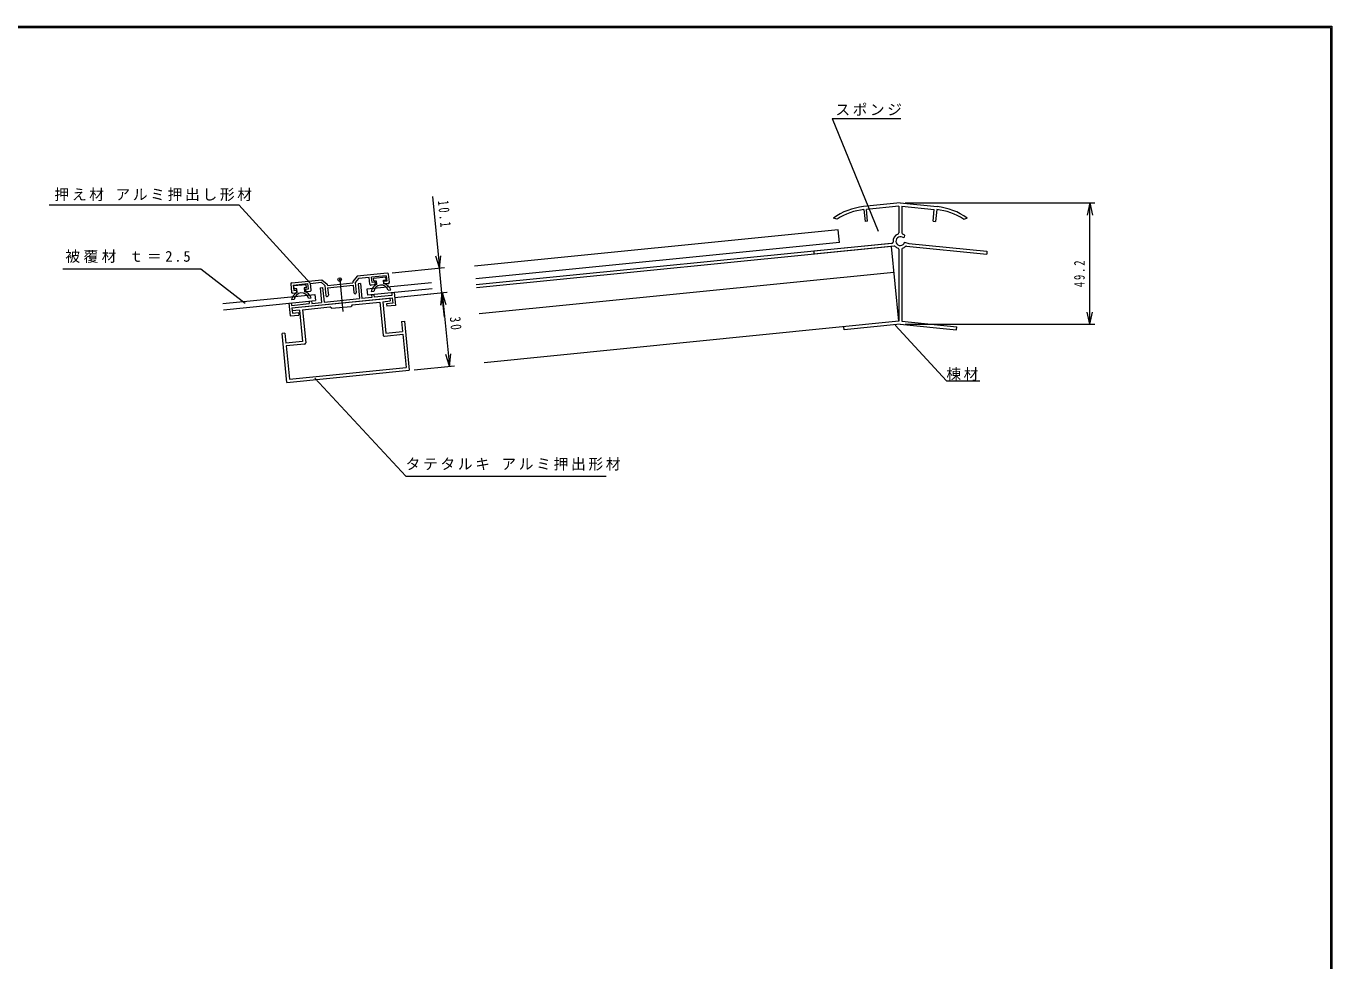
# Model space of a CAD drawing. Units: millimetres, scale not verified. Extents: x -560 to 560, y -380 to 380.
# Drawn here: x 29 to 560, y 0 to 380 of the extents above; entities that cross this region are included whole.
import ezdxf

# ---------------------------------------------------------------- set-up
doc = ezdxf.new("R2010")
doc.units = ezdxf.units.MM
doc.header["$LTSCALE"] = 3
doc.header["$PDMODE"] = 32
doc.header["$PDSIZE"] = 1.5
doc.layers.add('0-0_0', color=3, linetype='Continuous', lineweight=18)
doc.styles.add('ＭＳ ゴシック', font='')
doc.styles.get('ＭＳ ゴシック').set_extended_font_data('MS Gothic')

# ---------------------------------------------------------------- blocks, each defined once
blk = doc.blocks.new('CADWIN-G1')
at = {"layer": '0-0_0'}
for p, q in [((137.194, 265.479), (176.995, 269.459)), ((137.194, 265.479), (137.313, 264.285)), ((141.492, 264.703), (152.637, 265.817)), ((153.294, 265.28), (152.637, 265.817)), ((153.294, 265.28), (161.254, 266.076)), ((161.791, 266.733), (161.254, 266.076)), ((161.791, 266.733), (172.936, 267.847)), ((172.936, 267.847), (174.279, 254.414)), ((174.13, 267.966), (177.115, 268.265)), ((176.995, 269.459), (177.115, 268.265)), ((140.298, 264.584), (137.313, 264.285)), ((141.492, 264.703), (142.836, 251.27)), ((134.408, 255.151), (133.214, 255.031)), ((135.204, 235.131), (133.214, 255.031)), ((134.408, 255.151), (134.806, 251.171)), ((181.772, 259.887), (182.966, 260.006)), ((181.772, 259.887), (182.17, 255.906)), ((182.966, 260.006), (184.955, 240.105)), ((142.388, 250.723), (134.925, 249.976)), ((134.925, 249.976), (136.278, 236.444)), ((174.826, 253.966), (182.289, 254.712)), ((182.289, 254.712), (183.642, 241.18)), ((135.204, 235.131), (184.955, 240.105)), ((136.278, 236.444), (183.642, 241.18))]:
    blk.add_line(p, q, dxfattribs=at)
for points in [[(174.13, 267.966), (175.403, 255.23), (182.17, 255.906)], [(140.298, 264.584), (141.572, 251.847), (134.806, 251.171)]]:
    blk.add_lwpolyline(points, dxfattribs=at)
for centre, start, end in [((142.338, 251.22), 275.70999, 5.71), ((174.776, 254.464), 185.70999, 275.70999)]:
    blk.add_arc(centre, 0.5, start, end, dxfattribs=at)
blk = doc.blocks.new('CADWIN-G2')
at = {"layer": '0-0_0'}
for p, q in [((156.646, 276.984), (157.943, 264.009)), ((148.687, 273.663), (149.682, 273.763)), ((148.687, 273.663), (149.284, 267.693)), ((149.682, 273.763), (150.279, 267.792)), ((165.105, 275.305), (164.11, 275.205)), ((164.11, 275.205), (164.707, 269.235)), ((165.105, 275.305), (165.702, 269.335)), ((170.577, 270.827), (169.582, 270.728)), ((169.582, 270.728), (169.682, 269.733)), ((170.577, 270.827), (170.677, 269.832)), ((136, 267.37), (136.517, 262.196)), ((137.094, 266.474), (144.308, 267.196)), ((137.194, 265.479), (177.991, 269.558)), ((137.194, 265.479), (137.413, 263.29)), ((144.209, 268.191), (145.204, 268.29)), ((144.209, 268.191), (144.308, 267.196)), ((145.204, 268.29), (145.304, 267.295)), ((145.304, 267.295), (149.284, 267.693)), ((150.279, 267.792), (164.707, 269.235)), ((169.682, 269.733), (165.702, 269.335)), ((177.891, 270.553), (170.677, 269.832)), ((178.209, 267.369), (175.722, 267.121)), ((175.722, 267.121), (175.821, 266.126)), ((177.991, 269.558), (178.209, 267.369)), ((136.517, 262.196), (140, 262.544)), ((137.413, 263.29), (139.9, 263.539)), ((139.9, 263.539), (140, 262.544))]:
    blk.add_line(p, q, dxfattribs=at)
for points in [[(178.787, 271.648), (179.304, 266.474), (175.821, 266.126)], [(178.787, 271.648), (177.792, 271.548), (177.891, 270.553)], [(136, 267.37), (136.995, 267.469), (137.094, 266.474)]]:
    blk.add_lwpolyline(points, dxfattribs=at)
blk = doc.blocks.new('CADWIN-G3')
at = {"layer": '0-0_0'}
for p, q in [((137.18, 275.673), (149.419, 276.897)), ((149.419, 276.897), (151.608, 275.106)), ((163.747, 278.33), (161.956, 276.141)), ((161.956, 276.141), (162.006, 275.643)), ((164.259, 277.376), (162.992, 275.828)), ((175.986, 279.554), (163.747, 278.33)), ((168.623, 277.812), (164.259, 277.376)), ((168.891, 275.126), (168.623, 277.812)), ((175.588, 278.509), (169.618, 277.912)), ((169.837, 275.723), (169.618, 277.912)), ((175.807, 276.32), (174.563, 276.195)), ((174.613, 275.698), (174.563, 276.195)), ((175.588, 278.509), (175.807, 276.32)), ((176.852, 275.922), (176.533, 279.106)), ((136.732, 275.126), (137.05, 271.942)), ((137.597, 271.494), (138.841, 271.619)), ((137.777, 274.728), (143.747, 275.325)), ((137.777, 274.728), (137.996, 272.539)), ((137.996, 272.539), (139.239, 272.663)), ((139.289, 272.166), (139.239, 272.663)), ((142.722, 273.012), (143.966, 273.136)), ((142.722, 273.012), (142.772, 272.514)), ((143.319, 272.066), (144.563, 272.191)), ((143.966, 273.136), (143.747, 275.325)), ((144.742, 275.425), (149.106, 275.861)), ((145.011, 272.738), (144.742, 275.425)), ((149.106, 275.861), (150.654, 274.594)), ((150.654, 274.594), (151.06, 270.529)), ((151.608, 275.106), (151.657, 274.609)), ((151.657, 274.609), (162.006, 275.643)), ((151.757, 273.614), (162.105, 274.648)), ((151.757, 273.614), (152.055, 270.628)), ((162.105, 274.648), (162.404, 271.663)), ((162.992, 275.828), (163.399, 271.763)), ((170.683, 274.802), (169.439, 274.678)), ((171.081, 275.847), (169.837, 275.723)), ((171.081, 275.847), (171.13, 275.35)), ((176.404, 275.374), (175.16, 275.25))]:
    blk.add_line(p, q, dxfattribs=at)
for centre, start, end in [((176.036, 279.056), 5.71, 95.71), ((137.229, 275.176), 95.71, 185.70999), ((137.548, 271.992), 185.70999, 275.70999), ((138.792, 272.116), 275.70999, 5.71), ((143.269, 272.564), 185.70999, 275.70999), ((144.513, 272.688), 275.70999, 5.71), ((162.901, 271.713), 185.70999, 5.71), ((169.389, 275.176), 185.70999, 275.70999), ((170.633, 275.3), 275.70999, 5.71), ((175.11, 275.748), 185.70999, 275.70999), ((176.354, 275.872), 275.70999, 5.71), ((151.558, 270.579), 185.70999, 5.71)]:
    blk.add_arc(centre, 0.5, start, end, dxfattribs=at)
blk = doc.blocks.new('CADWIN-G4')
at = {"layer": '0-0_0', "color": 4}
for p, q in [((170.398, 277.586), (175.373, 278.083)), ((170.518, 276.392), (170.398, 277.586)), ((170.518, 276.392), (171.513, 276.491)), ((171.513, 276.491), (171.665, 274.972)), ((174.498, 276.79), (175.493, 276.889)), ((174.65, 275.27), (174.498, 276.79)), ((175.493, 276.889), (175.373, 278.083)), ((170.508, 272.07), (169.414, 271.96)), ((176.358, 272.654), (177.452, 272.764))]:
    blk.add_line(p, q, dxfattribs=at)
for centre, radius, start, end in [((173.547, 271.217), 4.2, 116.63483, 169.81369), ((173.493, 271.765), 3, 17.24696, 174.17304), ((173.547, 271.217), 4.2, 21.6063, 74.78517)]:
    blk.add_arc(centre, radius, start, end, dxfattribs=at)
blk = doc.blocks.new('CADWIN-G5')
at = {"layer": '0-0_0', "color": 4}
for p, q in [((143.047, 274.851), (138.071, 274.354)), ((138.191, 273.16), (138.071, 274.354)), ((139.186, 273.259), (138.191, 273.16)), ((139.338, 271.739), (139.186, 273.259)), ((143.166, 273.657), (142.171, 273.558)), ((142.171, 273.558), (142.323, 272.038)), ((143.166, 273.657), (143.047, 274.851)), ((138.181, 268.837), (137.087, 268.728)), ((144.031, 269.422), (145.125, 269.532))]:
    blk.add_line(p, q, dxfattribs=at)
for centre, radius, start, end in [((141.221, 267.985), 4.2, 116.63483, 169.81369), ((141.166, 268.533), 3, 17.24696, 174.17304), ((141.221, 267.985), 4.2, 21.6063, 74.78517)]:
    blk.add_arc(centre, radius, start, end, dxfattribs=at)
blk = doc.blocks.new('CADWIN-G9')
at = {"layer": '0-0_0'}
for p, q in [((384.563, 308.102), (369.638, 306.61)), ((384.563, 308.102), (399.489, 306.61)), ((369.757, 305.416), (370.235, 300.64)), ((383.963, 306.836), (370.752, 305.515)), ((371.23, 300.739), (370.752, 305.515)), ((383.963, 306.836), (383.963, 295.925)), ((385.163, 306.836), (398.374, 305.515)), ((385.163, 306.836), (385.163, 295.925)), ((397.897, 300.739), (398.374, 305.515)), ((399.369, 305.416), (398.892, 300.64)), ((358.891, 301.515), (357.357, 301.906)), ((371.23, 300.739), (370.235, 300.64)), ((397.897, 300.739), (398.892, 300.64)), ((410.235, 301.515), (411.769, 301.906)), ((386.302, 292.136), (388.015, 291.677)), ((381.139, 291.68), (349.341, 288.501)), ((349.341, 288.501), (349.46, 287.307)), ((382.095, 290.57), (349.46, 287.307)), ((383.963, 289.28), (383.963, 260.004)), ((385.163, 289.28), (385.163, 260.004)), ((387.031, 290.57), (419.666, 287.307)), ((388.015, 291.677), (419.786, 288.501)), ((419.786, 288.501), (419.666, 287.307)), ((383.963, 260.004), (215.352, 243.145)), ((361.677, 256.57), (361.558, 257.764)), ((384.563, 258.858), (361.677, 256.57)), ((384.563, 258.858), (407.449, 256.57)), ((385.163, 260.004), (407.568, 257.764)), ((407.449, 256.57), (407.568, 257.764))]:
    blk.add_line(p, q, dxfattribs=at)
for centre, radius, start, end in [((372.125, 281.734), 25, 95.71, 126.20713), ((372.125, 281.734), 23.8, 95.71, 123.78248), ((397.001, 281.734), 23.8, 56.21751, 84.29), ((397.001, 281.734), 25, 53.79286, 84.29), ((381.089, 292.178), 0.5, 275.70999, 6.9691), ((384.563, 292.602), 3, 108.3177, 186.96909), ((384.563, 292.602), 1.8, 59.47751, 344.99999), ((383.463, 295.925), 0.5, 288.31769, 0), ((385.663, 295.925), 0.5, 180, 251.68229), ((385.782, 294.67), 0.6, 239.47751, 59.47751), ((384.563, 292.602), 3, 59.47751, 71.6823), ((382.145, 290.072), 0.5, 46.29271, 95.71), ((384.563, 292.602), 3, 226.2927, 251.68229), ((383.463, 289.28), 0.5, 0, 71.6823), ((385.663, 289.28), 0.5, 108.3177, 180), ((384.563, 292.602), 3, 288.31769, 313.70729), ((386.982, 290.072), 0.5, 84.29, 133.70729)]:
    blk.add_arc(centre, radius, start, end, dxfattribs=at)

msp = doc.modelspace()

# ---------------------------------------------------------------- linework, layer by layer
at = {"layer": '0-0_0'}
for p, q in [((356.845, 342.449), (384.703, 342.449)), ((356.845, 342.449), (375.507, 296.597)), ((38.536, 307.361), (115.591, 307.361)), ((115.591, 307.361), (144.742, 275.425)), ((359.329, 297.137), (211.432, 282.349)), ((359.836, 292.062), (211.939, 277.274)), ((359.836, 292.062), (359.329, 297.137)), ((380.799, 291.646), (212.188, 274.787)), ((44.068, 281.281), (100.18, 281.281)), ((100.18, 281.281), (118.29, 267.419)), ((381.973, 279.905), (213.362, 263.045)), ((193.976, 275.679), (167.728, 273.055)), ((167.728, 273.055), (167.977, 270.567)), ((194.225, 273.192), (167.977, 270.567)), ((109.387, 264.709), (146.81, 268.451)), ((403.279, 235.853), (382.417, 258.464)), ((183.557, 197.113), (146.596, 236.886)), ((403.279, 235.853), (416.943, 235.853)), ((183.557, 197.113), (264.959, 197.113))]:
    msp.add_line(p, q, dxfattribs=at)
at = {"layer": '0-0_0', "color": 7}
for p, q in [((386.563, 308.102), (463.599, 308.102)), ((461.599, 308.102), (460.559, 303.212)), ((461.599, 258.858), (461.599, 308.102)), ((461.599, 308.102), (462.638, 303.212)), ((177.976, 279.753), (199.213, 281.876)), ((197.223, 281.677), (195.702, 286.44)), ((198.233, 271.582), (197.223, 281.677)), ((178.986, 269.658), (200.317, 271.791)), ((178.986, 269.658), (200.223, 271.781)), ((198.327, 271.592), (197.779, 266.622)), ((198.233, 271.582), (199.754, 266.819)), ((198.327, 271.592), (201.311, 241.741)), ((198.327, 271.592), (199.848, 266.829)), ((461.599, 258.858), (460.559, 263.749)), ((461.599, 258.858), (462.638, 263.749)), ((386.563, 258.858), (463.599, 258.858)), ((201.311, 241.741), (199.79, 246.504)), ((201.311, 241.741), (201.859, 246.711)), ((186.946, 240.304), (203.302, 241.94))]:
    msp.add_line(p, q, dxfattribs=at)
for points in [[(560, 380), (560, -380), (-560, -380), (-560, 380)], [(-559.4, -379.4), (-559.4, 379.4), (559.4, 379.4), (559.4, -379.4)]]:
    msp.add_lwpolyline(points, close=True, dxfattribs=at)
for points in [[(194.318, 310.732), (197.223, 281.677), (197.771, 286.647)], [(199.227, 261.632), (198.233, 271.582), (197.685, 266.612)]]:
    msp.add_lwpolyline(points, dxfattribs=at)
at = {"layer": '0-0_0'}
for points in [[(383.963, 260.004), (380.919, 290.452), (212.307, 273.593)], [(109.138, 267.196), (146.561, 270.938), (146.81, 268.451)]]:
    msp.add_lwpolyline(points, dxfattribs=at)
msp.add_point((156.646, 276.984), dxfattribs=at)

# ---------------------------------------------------------------- block references
for name in ['CADWIN-G9', 'CADWIN-G2', 'CADWIN-G3', 'CADWIN-G4', 'CADWIN-G5', 'CADWIN-G1']:
    msp.add_blockref(name, (0, 0), dxfattribs=at)

# ---------------------------------------------------------------- texts
at = {"layer": '0-0_0', "color": 7, "char_height": 4.399, "attachment_point": 7, "style": 'ＭＳ ゴシック'}
for s, insert in [('\\T1.17;スポンジ', (358.147, 343.588)), ('\\T1.18;押え材\\~アルミ押出し形材', (40.691, 308.842)), ('\\T1.23;被覆材\\~ｔ＝2.5', (45.132, 283.721)), ('\\T1.17;棟材', (403.279, 235.853)), ('\\T1.18;タテタルキ\\~アルミ押出形材', (183.441, 199.279))]:
    msp.add_mtext(s, dxfattribs=dict(at, insert=insert))
for s, insert, rotation in [('\\T1.39;\\W0.7;10.1', (196.507, 308.941), 275.71), ('\\T1.39;\\W0.7;49.2', (459.599, 273.88), 90), ('\\T1.37;\\W0.75;30', (201.332, 261.641), 275.71)]:
    msp.add_mtext(s, dxfattribs=dict(at, insert=insert, rotation=rotation))

doc.saveas('drawing.dxf')
